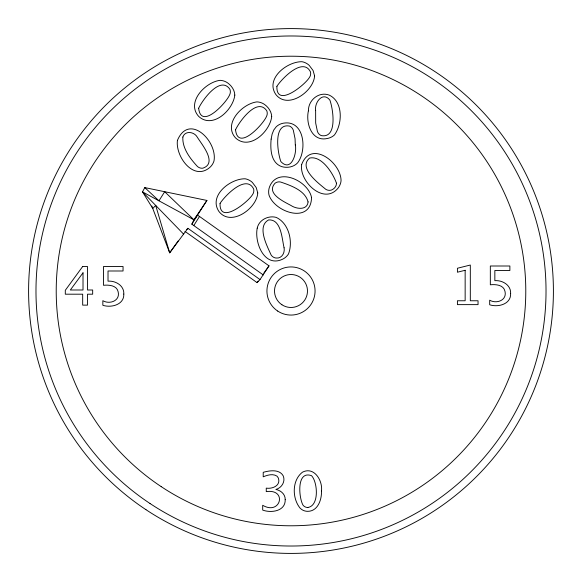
<?xml version="1.0" encoding="UTF-8"?>
<svg xmlns="http://www.w3.org/2000/svg" width="582" height="582" viewBox="0 0 582 582"><rect width="100%" height="100%" fill="white"/><g stroke="black" fill="none" stroke-linecap="round" stroke-linejoin="round"><path stroke-width="0.87" d="M263.304 274.959L191.849 224.179L193.93 219.807L206.916 200.448L144.787 187.593L142.51 191.871L152.76 208.487L155.7 205.431L169.682 252.843L187.884 228.304L260.023 279.571L269.008 265.85L197.553 215.071L206.916 200.448M191.849 224.179L197.553 215.071L193.93 219.807L142.51 191.871L183.686 234.211M193.799 225.561L199.502 216.453M178.107 240.992L169.682 252.843L151.8 205.984M184.945 231.367L257.084 282.626L258.117 281.171M263.821 273.147L269.008 265.85M186.713 229.526L187.884 228.304M257.084 282.626L260.023 279.571M307.863 507.475C319.613 505.729 317.532 481.7 311.494 475.661C296.274 470.249 298.799 497.872 303.026 505.169A5.944 5.944 0 0 0 307.863 507.475M144.787 187.593L158.973 200.812L164.684 191.711L193.93 219.807M257.746 192.904C257.018 208.291 231.032 227.184 218.948 211.499C208.254 195.763 230.312 178.448 245.197 178.79A14.237 14.237 0 0 1 252.348 182.413L256.218 187.571L257.746 192.904M314.586 75.827C313.858 91.214 287.872 110.107 275.781 94.422C265.094 78.694 287.152 61.372 302.036 61.714A14.237 14.237 0 0 1 309.188 65.337L313.058 70.495L314.586 75.827M284.089 247.787C285.064 252.915 281.724 258.815 275.919 258.03A6.788 6.788 0 0 1 271.052 254.865C267.138 245.997 256.56 226.405 268.6 219.931C281.433 219.007 281.914 239.158 284.089 247.787M311.537 197.582C310.912 224.405 274.711 212.437 268.979 194.992A14.237 14.237 0 0 1 269.502 186.997C277.316 166.234 308.475 180.82 311.537 197.582M295.307 144.969C297.162 153.037 291.364 172.672 280.859 161.585C277.65 152.891 272.936 122.998 289.465 126.061A6.788 6.788 0 0 1 293.343 130.375L295.052 138.654L295.307 144.969M315.633 110.602L315.67 123.006L317.379 131.285A6.788 6.788 0 0 0 321.264 135.599C337.793 138.661 333.079 108.776 329.87 100.082C322.755 91.105 314.258 102.599 315.633 110.602M321.482 490.961C321.831 499.465 317.961 511.243 307.813 511.338A10.571 10.571 0 0 1 300.13 508.173C292.026 498.33 291.851 480.296 302.48 472.177C314.113 466.153 322.85 480.674 321.482 490.961M271.139 139.091C270.252 148.854 270.63 162.604 281.572 166.583C287.057 168.22 293.59 167.201 297.591 162.873C307.325 150.396 304.488 119.645 283.47 123.166A14.237 14.237 0 0 0 276.283 126.709L273.816 129.946L272.121 134.093L271.139 139.091M308.402 110.856C305.623 123.122 311.603 141.993 327.259 138.501A14.237 14.237 0 0 0 334.446 134.959C342.572 123.864 343.344 101.69 329.157 95.084C318.798 91.279 308.264 100.191 308.402 110.856M198.658 108.237C200.972 130.288 226.303 102.81 229.548 95.004A6.788 6.788 0 0 0 229.854 89.206C220.338 75.354 202.536 99.82 198.658 108.237M235.543 129.786C237.856 151.829 263.188 124.352 266.44 116.553A6.788 6.788 0 0 0 266.745 110.747C257.222 96.903 239.42 121.369 235.543 129.786M285.209 499.676C285.573 511.243 271.161 513.266 262.693 510.087L262.693 505.285C280.626 515.834 287.639 488.56 266.265 491.615L266.265 488.138C272.42 489.135 281.07 485.577 278.327 477.982L277.003 476.134C272.798 473.421 267.465 475.043 263.217 476.818L263.217 472.329C269.546 470.525 279.345 468.961 283.194 475.821C285.682 481.532 281.673 487.949 275.868 489.447C280.844 490.386 285.398 494.285 285.209 499.676M123.806 294.063C124.272 304.779 111.184 308.067 102.847 305.281L102.847 300.69C109.605 304.742 120.423 300.814 118.139 291.764C116.807 285.304 108.819 284.736 103.501 285.296L103.501 266.505L123.049 266.505L123.049 270.994L108.019 270.994L108.019 281.171C115.592 280.553 124.315 285.646 123.806 294.063M510.632 293.561C511.105 304.27 498.01 307.565 489.68 304.779L489.68 300.188C496.439 304.24 507.257 300.312 504.965 291.262C503.641 284.802 495.653 284.227 490.335 284.794L490.335 266.003L509.876 266.003L509.876 270.492L494.846 270.492L494.846 280.67C502.419 280.051 511.149 285.144 510.632 293.561M177.437 140.364C175.247 156.041 193.078 181.249 209.52 167.696A14.237 14.237 0 0 0 213.972 161.032C217.777 141.244 189.055 112.661 177.437 140.364M336.447 183.163C336.6 186.262 334.272 188.844 331.544 190.008A6.788 6.788 0 0 1 325.782 189.303C318.623 183.381 297.948 168.002 309.573 158.064C321.737 155.372 333.071 173.378 336.447 183.163M257.222 228.159C254.305 242.534 264.301 267.793 282.459 259.274A14.237 14.237 0 0 0 288.483 253.992C293.255 241.675 288.912 223.226 276.203 217.399C268.375 215.202 258.903 219.872 257.222 228.159M234.815 95.077C233.156 109.911 212.736 129.364 198.695 116.415C185.898 102.352 205.293 82.091 220.076 80.338A14.237 14.237 0 0 1 227.671 82.92C231.585 85.765 234.648 90.123 234.815 95.077M271.699 116.626C270.041 131.459 249.62 150.913 235.586 137.963C222.782 123.893 242.177 103.64 256.968 101.886A14.237 14.237 0 0 1 264.555 104.469C268.469 107.306 271.532 111.671 271.699 116.626M301.629 164.619C299.097 181.475 323.854 205.366 337.96 188.248A14.237 14.237 0 0 0 341.052 180.857C341.278 162.494 310.912 139.447 301.629 164.619M308.082 201.91C307.281 210.575 296.289 209.069 291.029 205.511C283.863 201.598 265.748 193.45 275.01 183.257A6.788 6.788 0 0 1 280.691 182.05C290.847 185.534 305.157 190.401 308.082 201.91M182.857 137.039C182.151 148.206 190.11 158.559 197.363 166.387A6.788 6.788 0 0 0 202.885 168.183C217.748 163.113 201.787 144.46 197.269 137.148C194.279 131.699 185.069 130.303 182.857 137.039M220.054 203.394C219.239 225.547 248.194 201.91 252.508 194.643A6.788 6.788 0 0 0 253.628 188.946C246.15 173.894 225.081 195.61 220.054 203.394M276.894 86.318C276.079 108.47 305.033 84.834 309.348 77.566A6.788 6.788 0 0 0 310.468 71.87C302.989 56.818 281.921 78.534 276.894 86.318M82.68 266.505L65.3 290.309L65.3 294.194L82.68 294.194L82.68 305.128L87.504 305.128L87.504 294.194L92.669 294.194L92.669 289.996L87.504 289.996L87.504 266.505L82.68 266.505M83.015 272.82L70.335 289.996L83.015 289.996L83.015 272.82M465.149 270.281L457.423 272.216L457.423 268.251L470.314 265.036L470.314 300.763L478.04 300.763L478.04 304.626L457.423 304.626L457.423 300.763L465.149 300.763L465.149 270.281M145.936 509.665A262.409 262.409 0 0 0 552.9 307.303A262.409 262.409 0 0 0 174.163 56.039A262.409 262.409 0 0 0 145.936 509.665M150.018 503.51A255.025 255.025 0 0 0 545.53 306.845A255.025 255.025 0 0 0 177.452 62.652A255.025 255.025 0 0 0 150.018 503.51M161.207 486.639A234.779 234.779 0 0 0 525.328 305.586A234.779 234.779 0 0 0 186.466 80.774A234.779 234.779 0 0 0 161.207 486.639M281.892 304.735A16.478 16.478 0 0 0 307.449 292.026A16.478 16.478 0 0 0 283.66 276.239A16.478 16.478 0 0 0 281.892 304.735M277.694 311.057A24.073 24.073 0 0 0 315.022 292.499A24.073 24.073 0 0 0 280.284 269.444A24.073 24.073 0 0 0 277.694 311.057"/></g></svg>
